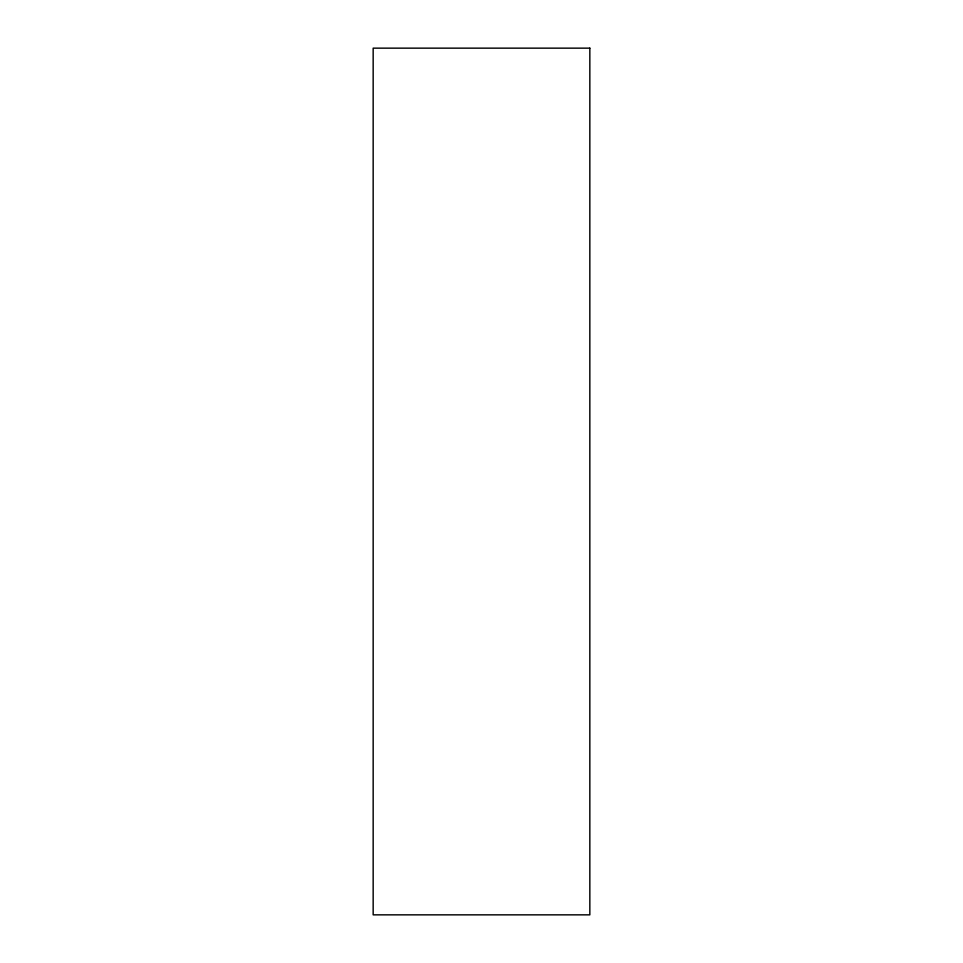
<?xml version="1.0" encoding="UTF-8"?>
<svg xmlns="http://www.w3.org/2000/svg" width="963" height="963" viewBox="0 0 963 963"><rect width="100%" height="100%" fill="white"/><g stroke="black" fill="none" stroke-linecap="round" stroke-linejoin="round"><path stroke-width="1.44" d="M589.838 48.15L373.163 48.15L373.163 914.85L589.838 914.85L589.838 48.15"/></g></svg>
